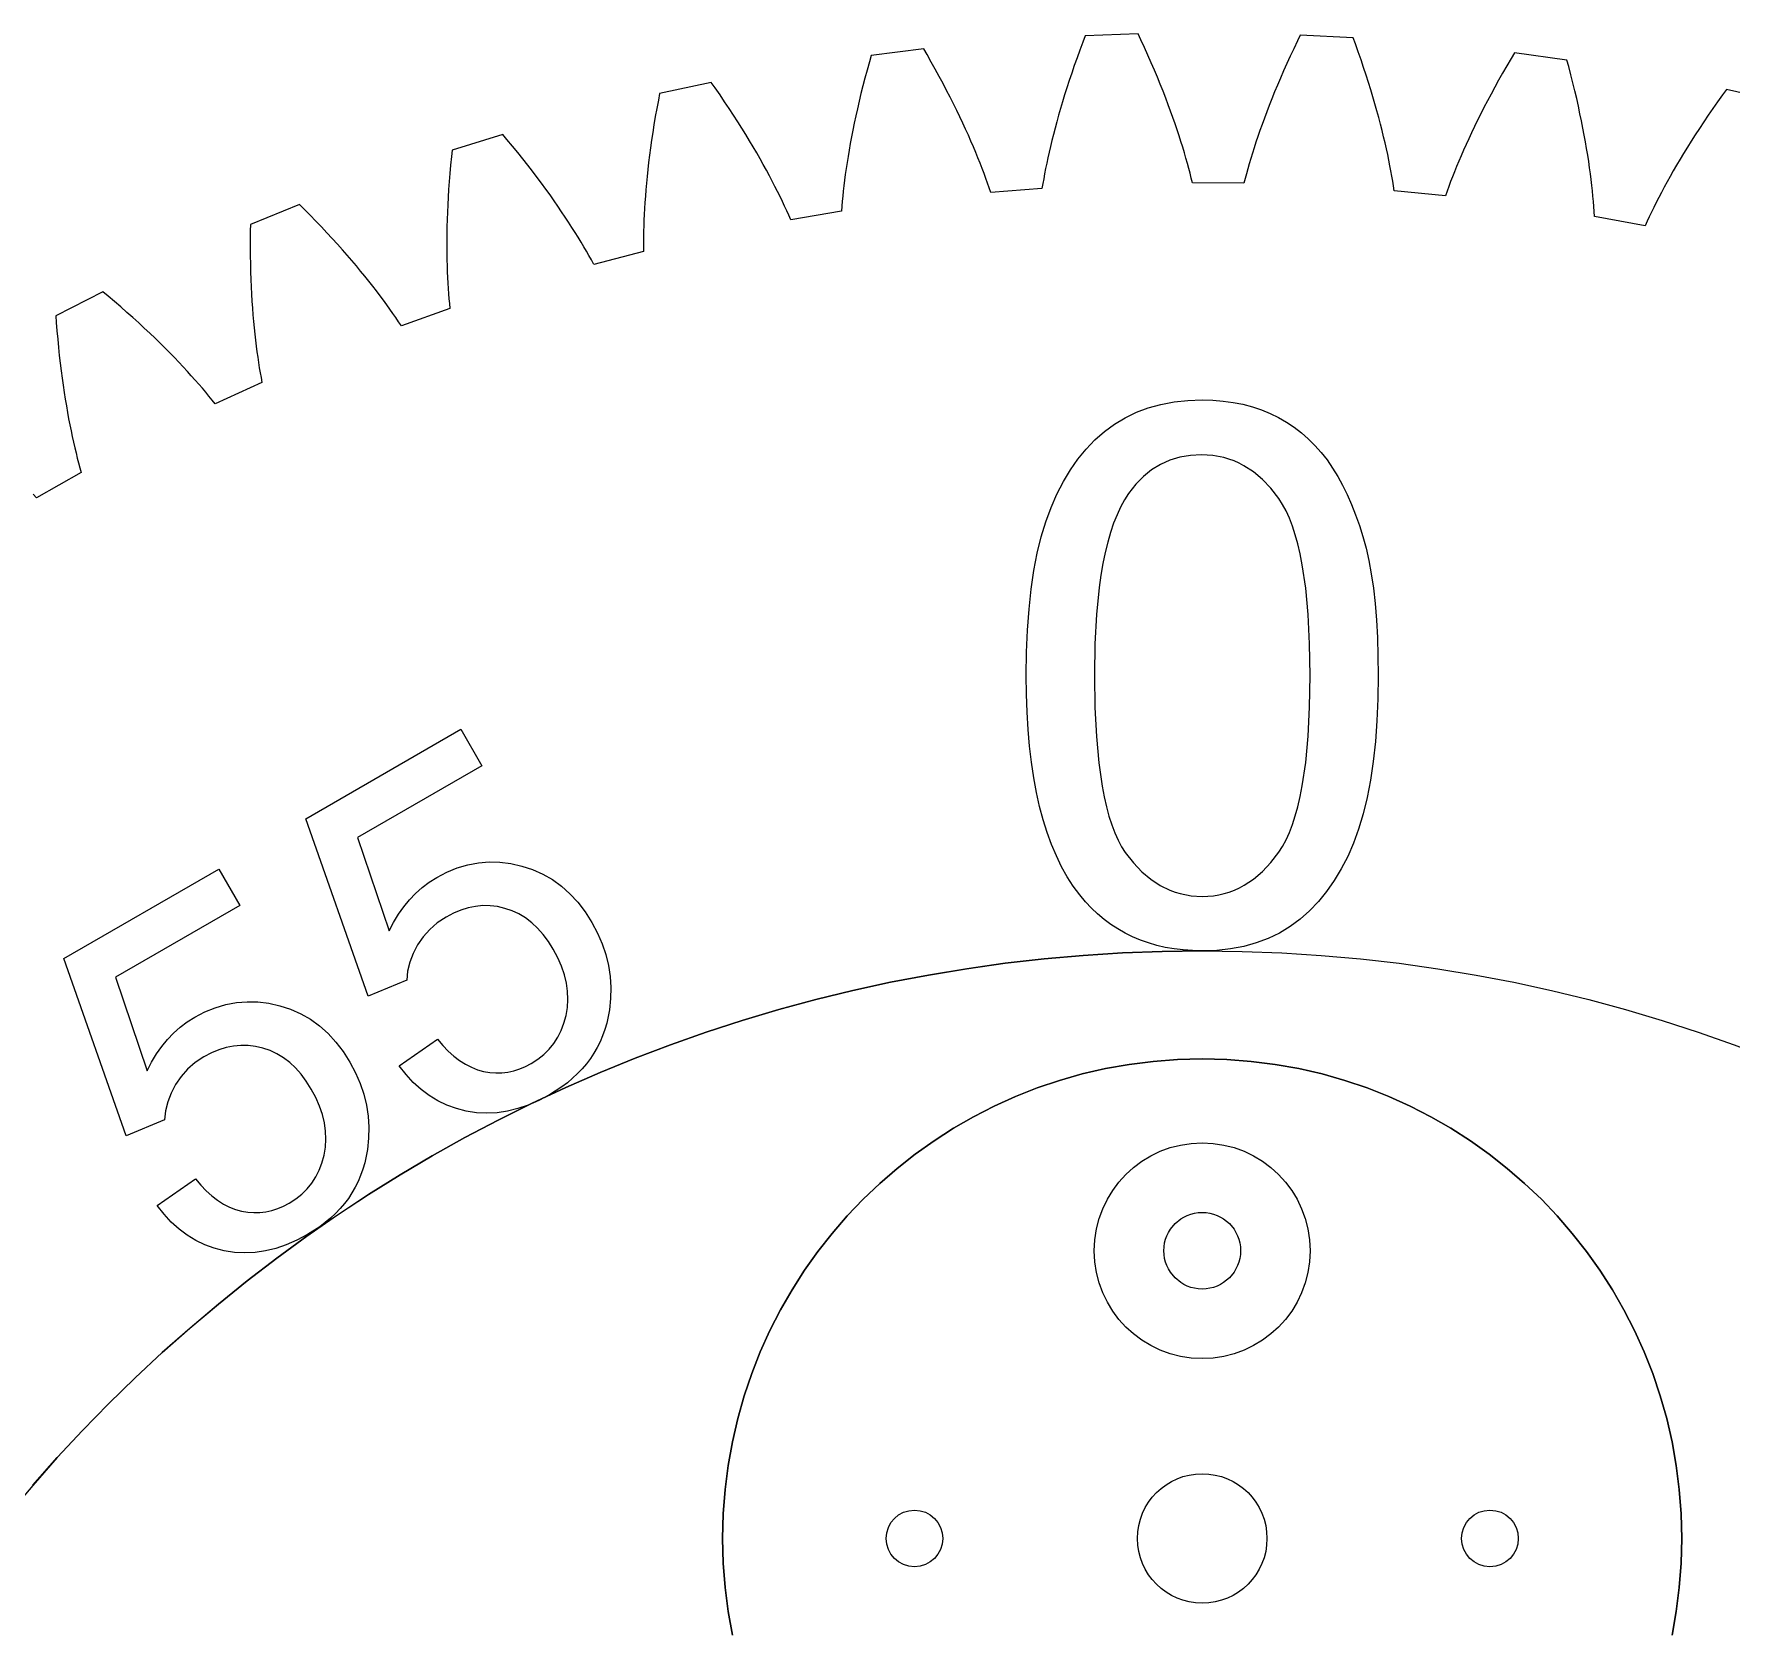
# Model space of a CAD drawing. Extents: x 0 to 10.3, y 0 to 10.3.
# Drawn here: x 2.701 to 6.24, y 6.94 to 10.274 of the extents above; entities that cross this region are included whole.
import ezdxf

# ---------------------------------------------------------------- set-up
doc = ezdxf.new("R2010")
doc.units = 0
doc.layers.add('1', color=1, linetype='CONTINUOUS')
doc.layers.add('Default Layer', color=1, linetype='CONTINUOUS')

msp = doc.modelspace()

# ---------------------------------------------------------------- linework, layer by layer
at = {"layer": '1'}
msp.add_lwpolyline([(6.3378, 10.1338), (6.2302, 10.1585), (6.2221, 10.1473), (6.2118, 10.1329), (6.2018, 10.1187), (6.1922, 10.1047), (6.1829, 10.0909), (6.1739, 10.0773), (6.1652, 10.064), (6.1568, 10.0508), (6.1488, 10.0379), (6.141, 10.0253), (6.1335, 10.0129), (6.1263, 10.0007), (6.1194, 9.9888), (6.1128, 9.9771), (6.1065, 9.9657), (6.1004, 9.9545), (6.0946, 9.9436), (6.0891, 9.933), (6.0838, 9.9227), (6.0787, 9.9126), (6.0739, 9.9028), (6.0694, 9.8932), (6.0651, 9.884), (6.0607, 9.8744), (5.9553, 9.8937), (5.9547, 9.9043), (5.9539, 9.9144), (5.953, 9.9249), (5.952, 9.9358), (5.9509, 9.947), (5.9496, 9.9586), (5.9482, 9.9705), (5.9467, 9.9827), (5.945, 9.9953), (5.9431, 10.0082), (5.941, 10.0215), (5.9388, 10.0351), (5.9364, 10.049), (5.9339, 10.0633), (5.9311, 10.0779), (5.9281, 10.0928), (5.9249, 10.108), (5.9216, 10.1236), (5.918, 10.1395), (5.9142, 10.1557), (5.9101, 10.1722), (5.9058, 10.189), (5.9013, 10.2061), (5.8977, 10.2195), (5.7884, 10.2346), (5.7813, 10.2228), (5.7723, 10.2075), (5.7636, 10.1925), (5.7552, 10.1777), (5.7471, 10.1632), (5.7394, 10.1489), (5.7319, 10.1348), (5.7247, 10.121), (5.7178, 10.1075), (5.7111, 10.0942), (5.7048, 10.0812), (5.6987, 10.0684), (5.6928, 10.0559), (5.6873, 10.0437), (5.682, 10.0318), (5.6769, 10.0202), (5.672, 10.0088), (5.6675, 9.9977), (5.6631, 9.9869), (5.6589, 9.9765), (5.655, 9.9663), (5.6513, 9.9564), (5.6478, 9.9468), (5.6443, 9.9368), (5.5377, 9.9469), (5.5361, 9.9574), (5.5344, 9.9674), (5.5326, 9.9778), (5.5307, 9.9886), (5.5286, 9.9996), (5.5263, 10.0111), (5.5239, 10.0228), (5.5213, 10.0349), (5.5185, 10.0472), (5.5155, 10.06), (5.5123, 10.073), (5.5089, 10.0863), (5.5053, 10.1), (5.5015, 10.114), (5.4974, 10.1283), (5.4932, 10.1429), (5.4887, 10.1578), (5.484, 10.173), (5.479, 10.1885), (5.4738, 10.2043), (5.4683, 10.2204), (5.4626, 10.2368), (5.4566, 10.2534), (5.4519, 10.2664), (5.3417, 10.272), (5.3356, 10.2596), (5.328, 10.2436), (5.3206, 10.2279), (5.3136, 10.2124), (5.3068, 10.1972), (5.3003, 10.1823), (5.294, 10.1676), (5.2881, 10.1533), (5.2824, 10.1392), (5.2769, 10.1253), (5.2717, 10.1118), (5.2668, 10.0986), (5.262, 10.0856), (5.2575, 10.073), (5.2533, 10.0607), (5.2492, 10.0486), (5.2454, 10.0369), (5.2418, 10.0254), (5.2384, 10.0143), (5.2352, 10.0035), (5.2322, 9.993), (5.2293, 9.9829), (5.2267, 9.973), (5.224, 9.9628), (5.117, 9.9635), (5.1144, 9.9738), (5.1119, 9.9837), (5.1092, 9.9939), (5.1064, 10.0044), (5.1033, 10.0153), (5.1001, 10.0264), (5.0966, 10.0379), (5.0929, 10.0497), (5.0891, 10.0618), (5.085, 10.0742), (5.0807, 10.0869), (5.0761, 10.0999), (5.0713, 10.1132), (5.0663, 10.1268), (5.0611, 10.1407), (5.0556, 10.1549), (5.0498, 10.1693), (5.0438, 10.184), (5.0375, 10.1991), (5.0309, 10.2144), (5.0241, 10.2299), (5.0169, 10.2457), (5.0095, 10.2618), (5.0036, 10.2743), (4.8934, 10.2703), (4.8884, 10.2574), (4.8822, 10.2408), (4.8762, 10.2245), (4.8705, 10.2085), (4.8651, 10.1927), (4.8599, 10.1773), (4.855, 10.1622), (4.8503, 10.1473), (4.8459, 10.1328), (4.8416, 10.1185), (4.8376, 10.1046), (4.8338, 10.091), (4.8303, 10.0777), (4.8269, 10.0647), (4.8237, 10.052), (4.8208, 10.0397), (4.818, 10.0277), (4.8154, 10.016), (4.8129, 10.0046), (4.8107, 9.9935), (4.8086, 9.9828), (4.8067, 9.9725), (4.8049, 9.9624), (4.8031, 9.952), (4.6964, 9.9434), (4.693, 9.9534), (4.6896, 9.963), (4.6861, 9.973), (4.6823, 9.9832), (4.6783, 9.9937), (4.6741, 10.0046), (4.6696, 10.0157), (4.665, 10.0271), (4.66, 10.0389), (4.6549, 10.0509), (4.6495, 10.0631), (4.6438, 10.0757), (4.6379, 10.0885), (4.6317, 10.1016), (4.6253, 10.115), (4.6185, 10.1287), (4.6115, 10.1426), (4.6043, 10.1567), (4.5967, 10.1711), (4.5888, 10.1858), (4.5806, 10.2007), (4.5721, 10.2158), (4.5634, 10.2312), (4.5564, 10.2431), (4.4469, 10.2295), (4.4431, 10.2162), (4.4383, 10.1991), (4.4338, 10.1824), (4.4296, 10.1659), (4.4255, 10.1498), (4.4217, 10.134), (4.4181, 10.1184), (4.4147, 10.1033), (4.4116, 10.0884), (4.4086, 10.0738), (4.4058, 10.0596), (4.4032, 10.0457), (4.4008, 10.0321), (4.3986, 10.0189), (4.3966, 10.006), (4.3947, 9.9935), (4.3929, 9.9812), (4.3914, 9.9694), (4.3899, 9.9578), (4.3887, 9.9466), (4.3875, 9.9358), (4.3865, 9.9253), (4.3856, 9.9151), (4.3848, 9.9045), (4.2792, 9.8867), (4.2749, 9.8964), (4.2707, 9.9057), (4.2663, 9.9153), (4.2617, 9.9251), (4.2568, 9.9353), (4.2516, 9.9457), (4.2462, 9.9564), (4.2406, 9.9674), (4.2346, 9.9786), (4.2285, 9.9901), (4.222, 10.0019), (4.2153, 10.0139), (4.2083, 10.0262), (4.201, 10.0387), (4.1934, 10.0515), (4.1855, 10.0645), (4.1773, 10.0777), (4.1688, 10.0912), (4.16, 10.1049), (4.1509, 10.1188), (4.1414, 10.1329), (4.1317, 10.1472), (4.1216, 10.1618), (4.1136, 10.1731), (4.0057, 10.1499), (4.0031, 10.1364), (3.9998, 10.119), (3.9968, 10.1019), (3.994, 10.0851), (3.9914, 10.0687), (3.9889, 10.0526), (3.9867, 10.0368), (3.9847, 10.0214), (3.9828, 10.0063), (3.9811, 9.9915), (3.9796, 9.9771), (3.9782, 9.9631), (3.977, 9.9493), (3.976, 9.936), (3.975, 9.9229), (3.9742, 9.9103), (3.9736, 9.8979), (3.9731, 9.886), (3.9726, 9.8743), (3.9723, 9.8631), (3.9721, 9.8522), (3.972, 9.8416), (3.972, 9.8314), (3.9721, 9.8208), (3.8685, 9.7938), (3.8634, 9.8031), (3.8584, 9.812), (3.8532, 9.8212), (3.8477, 9.8306), (3.8419, 9.8403), (3.8359, 9.8502), (3.8296, 9.8604), (3.823, 9.8709), (3.8161, 9.8815), (3.809, 9.8925), (3.8015, 9.9036), (3.7938, 9.915), (3.7857, 9.9266), (3.7773, 9.9385), (3.7687, 9.9505), (3.7597, 9.9628), (3.7504, 9.9752), (3.7407, 9.9879), (3.7307, 10.0008), (3.7204, 10.0138), (3.7098, 10.0271), (3.6988, 10.0405), (3.6875, 10.0542), (3.6786, 10.0647), (3.5731, 10.0323), (3.5717, 10.0185), (3.57, 10.0009), (3.5684, 9.9836), (3.5671, 9.9667), (3.5659, 9.9501), (3.5649, 9.9338), (3.5641, 9.9179), (3.5634, 9.9024), (3.5628, 9.8872), (3.5624, 9.8723), (3.5622, 9.8578), (3.562, 9.8437), (3.562, 9.8299), (3.5621, 9.8165), (3.5623, 9.8034), (3.5627, 9.7907), (3.5631, 9.7784), (3.5636, 9.7664), (3.5642, 9.7548), (3.5649, 9.7436), (3.5656, 9.7327), (3.5665, 9.7222), (3.5673, 9.712), (3.5684, 9.7015), (3.4675, 9.6655), (3.4616, 9.6743), (3.4558, 9.6828), (3.4498, 9.6914), (3.4435, 9.7004), (3.4369, 9.7095), (3.4301, 9.7189), (3.4229, 9.7285), (3.4154, 9.7383), (3.4076, 9.7484), (3.3996, 9.7586), (3.3912, 9.7691), (3.3824, 9.7797), (3.3734, 9.7906), (3.364, 9.8017), (3.3544, 9.8129), (3.3443, 9.8243), (3.334, 9.836), (3.3233, 9.8477), (3.3122, 9.8597), (3.3008, 9.8718), (3.2891, 9.8841), (3.2769, 9.8965), (3.2645, 9.9091), (3.2547, 9.9188), (3.1524, 9.8773), (3.1522, 9.8635), (3.152, 9.8458), (3.152, 9.8284), (3.1521, 9.8114), (3.1524, 9.7948), (3.1528, 9.7785), (3.1534, 9.7626), (3.154, 9.7471), (3.1548, 9.7319), (3.1557, 9.7171), (3.1567, 9.7026), (3.1578, 9.6885), (3.159, 9.6748), (3.1603, 9.6614), (3.1616, 9.6484), (3.1631, 9.6358), (3.1646, 9.6236), (3.1661, 9.6117), (3.1677, 9.6002), (3.1694, 9.589), (3.1711, 9.5782), (3.1728, 9.5678), (3.1746, 9.5578), (3.1765, 9.5474), (3.0791, 9.5028), (3.0725, 9.511), (3.0661, 9.5189), (3.0593, 9.527), (3.0523, 9.5354), (3.0449, 9.5439), (3.0372, 9.5527), (3.0293, 9.5616), (3.021, 9.5707), (3.0123, 9.5801), (3.0034, 9.5896), (2.9941, 9.5993), (2.9845, 9.6091), (2.9745, 9.6192), (2.9643, 9.6294), (2.9536, 9.6397), (2.9426, 9.6503), (2.9313, 9.6609), (2.9196, 9.6717), (2.9076, 9.6827), (2.8951, 9.6938), (2.8824, 9.705), (2.8692, 9.7163), (2.8557, 9.7277), (2.8451, 9.7366), (2.7469, 9.6863), (2.7478, 9.6725), (2.7492, 9.6549), (2.7507, 9.6376), (2.7523, 9.6206), (2.754, 9.6041), (2.7559, 9.5879), (2.7578, 9.5721), (2.7598, 9.5567), (2.7619, 9.5416), (2.7641, 9.5269), (2.7664, 9.5126), (2.7687, 9.4987), (2.7711, 9.4851), (2.7735, 9.4719), (2.776, 9.4591), (2.7785, 9.4466), (2.7811, 9.4346), (2.7836, 9.4229), (2.7862, 9.4115), (2.7889, 9.4006), (2.7915, 9.39), (2.7941, 9.3798), (2.7968, 9.3699), (2.7996, 9.3597), (2.7065, 9.3068), (2.6992, 9.3144)], dxfattribs=at)
at = {"layer": 'Default Layer'}
for points in [[(4.7704, 8.9364), (4.771, 8.9851), (4.7729, 9.0313), (4.7761, 9.075), (4.7806, 9.1164), (4.7863, 9.1552), (4.7933, 9.1917), (4.8015, 9.2256), (4.8111, 9.2572), (4.822, 9.2868), (4.8342, 9.3147), (4.8476, 9.3408), (4.8623, 9.3652), (4.8781, 9.3878), (4.8952, 9.4087), (4.9135, 9.4278), (4.9331, 9.4452), (4.9541, 9.4607), (4.9763, 9.4741), (4.9999, 9.4854), (5.0248, 9.4947), (5.0509, 9.5019), (5.0784, 9.5071), (5.1072, 9.5102), (5.1372, 9.5112), (5.1595, 9.5106), (5.1811, 9.5089), (5.202, 9.506), (5.2222, 9.502), (5.2417, 9.4968), (5.2605, 9.4905), (5.2786, 9.483), (5.2961, 9.4744), (5.3128, 9.4648), (5.3287, 9.4543), (5.3439, 9.4427), (5.3584, 9.43), (5.3721, 9.4164), (5.3851, 9.4017), (5.3974, 9.386), (5.4089, 9.3692), (5.4197, 9.3517), (5.4299, 9.3332), (5.4395, 9.3137), (5.4486, 9.2932), (5.457, 9.2719), (5.4648, 9.2495), (5.4721, 9.2262), (5.4787, 9.2019), (5.4846, 9.1763), (5.4898, 9.1485), (5.4941, 9.1185), (5.4977, 9.0864), (5.5005, 9.0522), (5.5024, 9.0157), (5.5036, 8.9772), (5.504, 8.9364), (5.5034, 8.8881), (5.5015, 8.8422), (5.4983, 8.7986), (5.4938, 8.7574), (5.4881, 8.7186), (5.4811, 8.6822), (5.4729, 8.6481), (5.4633, 8.6164), (5.4525, 8.5869), (5.4405, 8.5592), (5.4271, 8.5331), (5.4125, 8.5088), (5.3966, 8.4861), (5.3795, 8.4652), (5.361, 8.4459), (5.3413, 8.4284), (5.3205, 8.4129), (5.2984, 8.3995), (5.2749, 8.3882), (5.25, 8.3789), (5.2238, 8.3717), (5.1963, 8.3665), (5.1674, 8.3634), (5.1372, 8.3624), (5.1171, 8.3629), (5.0976, 8.3642), (5.0786, 8.3665), (5.0602, 8.3697), (5.0423, 8.3738), (5.025, 8.3788), (5.0082, 8.3847), (4.992, 8.3916), (4.9763, 8.3993), (4.9611, 8.408), (4.9465, 8.4175), (4.9324, 8.428), (4.9189, 8.4394), (4.906, 8.4517), (4.8935, 8.4649), (4.8817, 8.479), (4.8682, 8.4973), (4.8556, 8.5169), (4.8438, 8.5379), (4.833, 8.5603), (4.823, 8.5841), (4.8139, 8.6092), (4.8056, 8.6357), (4.7982, 8.6636), (4.7917, 8.6929), (4.786, 8.7235), (4.7813, 8.7556), (4.7773, 8.789), (4.7743, 8.8238), (4.7721, 8.8599), (4.7708, 8.8975), (4.7704, 8.9364)], [(4.9124, 8.9364), (4.9134, 8.87), (4.9164, 8.8095), (4.9214, 8.7546), (4.9285, 8.7056), (4.9327, 8.6833), (4.9375, 8.6624), (4.9428, 8.6429), (4.9486, 8.6249), (4.9549, 8.6083), (4.9617, 8.5932), (4.969, 8.5795), (4.9768, 8.5673), (4.9936, 8.5459), (5.0113, 8.5273), (5.0299, 8.5116), (5.0495, 8.4988), (5.07, 8.4888), (5.0806, 8.4849), (5.0915, 8.4817), (5.1139, 8.4774), (5.1372, 8.476), (5.1605, 8.4774), (5.1718, 8.4792), (5.1829, 8.4817), (5.1937, 8.485), (5.2043, 8.4889), (5.2146, 8.4936), (5.2247, 8.499), (5.2442, 8.5119), (5.2627, 8.5278), (5.2802, 8.5465), (5.2968, 8.5681), (5.3047, 8.5803), (5.3121, 8.594), (5.319, 8.6091), (5.3254, 8.6256), (5.3312, 8.6436), (5.3366, 8.663), (5.3414, 8.6839), (5.3457, 8.7062), (5.3529, 8.7551), (5.358, 8.8098), (5.361, 8.8702), (5.362, 8.9364), (5.361, 9.0029), (5.358, 9.0637), (5.3529, 9.1185), (5.3457, 9.1676), (5.3414, 9.1899), (5.3366, 9.2108), (5.3312, 9.2302), (5.3254, 9.2482), (5.319, 9.2647), (5.3121, 9.2798), (5.3047, 9.2934), (5.2968, 9.3055), (5.2802, 9.3269), (5.2626, 9.3455), (5.2439, 9.3612), (5.2243, 9.374), (5.2141, 9.3794), (5.2037, 9.384), (5.1929, 9.3879), (5.182, 9.3911), (5.1593, 9.3954), (5.1357, 9.3968), (5.1125, 9.3956), (5.0905, 9.3918), (5.0697, 9.3855), (5.0501, 9.3767), (5.0317, 9.3654), (5.0145, 9.3515), (4.9985, 9.3352), (4.9837, 9.3163), (4.9751, 9.3027), (4.967, 9.2878), (4.9595, 9.2716), (4.9525, 9.254), (4.9461, 9.235), (4.9402, 9.2147), (4.9349, 9.193), (4.9302, 9.1699), (4.926, 9.1455), (4.9224, 9.1197), (4.9168, 9.064), (4.9135, 9.0029), (4.9124, 8.9364)], [(3.4627, 8.1229), (3.5424, 8.1783), (3.5536, 8.1651), (3.5651, 8.1532), (3.5768, 8.1427), (3.5887, 8.1336), (3.6009, 8.1259), (3.6132, 8.1195), (3.6258, 8.1146), (3.6386, 8.111), (3.6515, 8.1089), (3.6642, 8.1079), (3.6768, 8.1082), (3.6894, 8.1097), (3.7017, 8.1124), (3.714, 8.1163), (3.7262, 8.1214), (3.7382, 8.1277), (3.7519, 8.1366), (3.7643, 8.1464), (3.7754, 8.1573), (3.7851, 8.1693), (3.7935, 8.1823), (3.8005, 8.1963), (3.8062, 8.2113), (3.8106, 8.2274), (3.8134, 8.2441), (3.8145, 8.261), (3.8138, 8.278), (3.8113, 8.2952), (3.8071, 8.3126), (3.8012, 8.3301), (3.7934, 8.3478), (3.784, 8.3656), (3.7738, 8.3819), (3.7629, 8.3966), (3.7513, 8.4096), (3.7391, 8.4211), (3.7262, 8.431), (3.7125, 8.4393), (3.6982, 8.4459), (3.6833, 8.451), (3.668, 8.4546), (3.6527, 8.4564), (3.6374, 8.4566), (3.6221, 8.4552), (3.6067, 8.452), (3.5913, 8.4472), (3.5758, 8.4408), (3.5604, 8.4327), (3.5422, 8.4207), (3.5263, 8.4071), (3.5125, 8.3918), (3.501, 8.3748), (3.4917, 8.357), (3.4848, 8.3389), (3.4804, 8.3203), (3.4784, 8.3015), (3.3979, 8.268), (3.2682, 8.6379), (3.5912, 8.8244), (3.6352, 8.7482), (3.376, 8.5985), (3.4418, 8.4038), (3.451, 8.4218), (3.4611, 8.4387), (3.4721, 8.4544), (3.484, 8.4689), (3.4969, 8.4823), (3.5107, 8.4945), (3.5253, 8.5055), (3.541, 8.5154), (3.5623, 8.5265), (3.5839, 8.5353), (3.6058, 8.5418), (3.6279, 8.5459), (3.6502, 8.5478), (3.6727, 8.5473), (3.6955, 8.5445), (3.7185, 8.5393), (3.741, 8.532), (3.7623, 8.5225), (3.7824, 8.511), (3.8013, 8.4973), (3.8189, 8.4815), (3.8353, 8.4637), (3.8505, 8.4437), (3.8645, 8.4216), (3.8762, 8.3994), (3.8859, 8.3771), (3.8935, 8.3546), (3.8991, 8.332), (3.9026, 8.3091), (3.9042, 8.2861), (3.9036, 8.2629), (3.9011, 8.2395), (3.8986, 8.2253), (3.8954, 8.2116), (3.8915, 8.1982), (3.8869, 8.1853), (3.8816, 8.1728), (3.8756, 8.1607), (3.8688, 8.149), (3.8614, 8.1377), (3.8532, 8.1268), (3.8443, 8.1163), (3.8347, 8.1063), (3.8244, 8.0966), (3.8134, 8.0874), (3.8016, 8.0786), (3.776, 8.0621), (3.7539, 8.0504), (3.732, 8.0408), (3.7101, 8.0334), (3.6884, 8.0281), (3.6667, 8.0249), (3.6452, 8.0238), (3.6238, 8.0249), (3.6025, 8.0281), (3.5819, 8.0334), (3.5621, 8.0406), (3.5433, 8.0496), (3.5253, 8.0605), (3.5083, 8.0733), (3.4922, 8.0879), (3.477, 8.1045), (3.4627, 8.1229)], [(2.9581, 7.8315), (3.0377, 7.887), (3.049, 7.8737), (3.0605, 7.8618), (3.0722, 7.8513), (3.0841, 7.8422), (3.0962, 7.8345), (3.1086, 7.8282), (3.1211, 7.8232), (3.1339, 7.8196), (3.1468, 7.8175), (3.1596, 7.8166), (3.1722, 7.8169), (3.1847, 7.8184), (3.1971, 7.8211), (3.2094, 7.825), (3.2215, 7.8301), (3.2335, 7.8364), (3.2473, 7.8452), (3.2597, 7.8551), (3.2707, 7.866), (3.2804, 7.8779), (3.2888, 7.8909), (3.2959, 7.9049), (3.3016, 7.92), (3.306, 7.9361), (3.3088, 7.9528), (3.3098, 7.9696), (3.3091, 7.9866), (3.3067, 8.0038), (3.3025, 8.0212), (3.2965, 8.0387), (3.2888, 8.0564), (3.2793, 8.0743), (3.2691, 8.0905), (3.2583, 8.1052), (3.2467, 8.1183), (3.2344, 8.1297), (3.2215, 8.1396), (3.2079, 8.1479), (3.1936, 8.1546), (3.1786, 8.1597), (3.1634, 8.1632), (3.1481, 8.1651), (3.1328, 8.1653), (3.1175, 8.1638), (3.1021, 8.1607), (3.0867, 8.1559), (3.0712, 8.1494), (3.0557, 8.1413), (3.0376, 8.1293), (3.0216, 8.1157), (3.0079, 8.1004), (2.9964, 8.0834), (2.9871, 8.0656), (2.9802, 8.0475), (2.9758, 8.029), (2.9737, 8.0101), (2.8932, 7.9766), (2.7635, 8.3466), (3.0865, 8.533), (3.1305, 8.4568), (2.8713, 8.3072), (2.9371, 8.1124), (2.9463, 8.1305), (2.9564, 8.1473), (2.9675, 8.163), (2.9794, 8.1776), (2.9922, 8.191), (3.006, 8.2031), (3.0207, 8.2142), (3.0363, 8.224), (3.0577, 8.2352), (3.0793, 8.2439), (3.1012, 8.2504), (3.1232, 8.2546), (3.1456, 8.2564), (3.1681, 8.2559), (3.1909, 8.2531), (3.2139, 8.248), (3.2364, 8.2406), (3.2577, 8.2312), (3.2778, 8.2196), (3.2966, 8.206), (3.3143, 8.1902), (3.3307, 8.1723), (3.3459, 8.1523), (3.3598, 8.1302), (3.3716, 8.1081), (3.3812, 8.0858), (3.3889, 8.0633), (3.3945, 8.0406), (3.398, 8.0178), (3.3995, 7.9947), (3.399, 7.9715), (3.3964, 7.9481), (3.394, 7.934), (3.3908, 7.9202), (3.3869, 7.9069), (3.3823, 7.894), (3.377, 7.8814), (3.3709, 7.8693), (3.3642, 7.8576), (3.3567, 7.8463), (3.3485, 7.8355), (3.3397, 7.825), (3.3301, 7.8149), (3.3198, 7.8053), (3.3087, 7.796), (3.297, 7.7872), (3.2714, 7.7708), (3.2493, 7.7591), (3.2273, 7.7495), (3.2055, 7.742), (3.1837, 7.7367), (3.1621, 7.7335), (3.1406, 7.7325), (3.1192, 7.7336), (3.0979, 7.7368), (3.0772, 7.7421), (3.0575, 7.7492), (3.0386, 7.7582), (3.0207, 7.7692), (3.0037, 7.7819), (2.9876, 7.7966), (2.9724, 7.8131), (2.9581, 7.8315)], [(4.9122, 7.7371), (4.9134, 7.7601), (4.9168, 7.7824), (4.9223, 7.804), (4.9299, 7.8247), (4.9394, 7.8443), (4.9506, 7.8629), (4.9636, 7.8802), (4.9781, 7.8962), (4.9941, 7.9107), (5.0114, 7.9237), (5.03, 7.9349), (5.0496, 7.9444), (5.0703, 7.952), (5.0919, 7.9575), (5.1142, 7.9609), (5.1372, 7.9621), (5.1602, 7.9609), (5.1825, 7.9575), (5.2041, 7.952), (5.2248, 7.9444), (5.2444, 7.9349), (5.263, 7.9237), (5.2803, 7.9107), (5.2963, 7.8962), (5.3108, 7.8802), (5.3238, 7.8629), (5.335, 7.8443), (5.3445, 7.8247), (5.3521, 7.804), (5.3576, 7.7824), (5.361, 7.7601), (5.3622, 7.7371), (5.361, 7.7141), (5.3576, 7.6918), (5.3521, 7.6702), (5.3445, 7.6495), (5.335, 7.6299), (5.3238, 7.6113), (5.3108, 7.594), (5.2963, 7.578), (5.2803, 7.5635), (5.263, 7.5505), (5.2444, 7.5393), (5.2248, 7.5298), (5.2041, 7.5222), (5.1825, 7.5167), (5.1602, 7.5133), (5.1372, 7.5121), (5.1142, 7.5133), (5.0919, 7.5167), (5.0703, 7.5222), (5.0496, 7.5298), (5.03, 7.5393), (5.0114, 7.5505), (4.9941, 7.5635), (4.9781, 7.578), (4.9636, 7.594), (4.9506, 7.6113), (4.9394, 7.6299), (4.9299, 7.6495), (4.9223, 7.6702), (4.9168, 7.6918), (4.9134, 7.7141), (4.9122, 7.7371)], [(5.0572, 7.7371), (5.0576, 7.7453), (5.0588, 7.7532), (5.0608, 7.7609), (5.0635, 7.7682), (5.0669, 7.7752), (5.0709, 7.7818), (5.0806, 7.7937), (5.0925, 7.8034), (5.0991, 7.8074), (5.1061, 7.8108), (5.1134, 7.8135), (5.1211, 7.8155), (5.129, 7.8167), (5.1372, 7.8171), (5.1454, 7.8167), (5.1533, 7.8155), (5.161, 7.8135), (5.1683, 7.8108), (5.1753, 7.8074), (5.1819, 7.8034), (5.1938, 7.7937), (5.2035, 7.7818), (5.2075, 7.7752), (5.2109, 7.7682), (5.2136, 7.7609), (5.2156, 7.7532), (5.2168, 7.7453), (5.2172, 7.7371), (5.2168, 7.7289), (5.2156, 7.721), (5.2136, 7.7133), (5.2109, 7.706), (5.2075, 7.699), (5.2035, 7.6924), (5.1938, 7.6805), (5.1819, 7.6708), (5.1753, 7.6668), (5.1683, 7.6634), (5.161, 7.6607), (5.1533, 7.6587), (5.1454, 7.6575), (5.1372, 7.6571), (5.129, 7.6575), (5.1211, 7.6587), (5.1134, 7.6607), (5.1061, 7.6634), (5.0991, 7.6668), (5.0925, 7.6708), (5.0806, 7.6805), (5.0709, 7.6924), (5.0669, 7.699), (5.0635, 7.706), (5.0608, 7.7133), (5.0588, 7.721), (5.0576, 7.7289), (5.0572, 7.7371)], [(5.0022, 7.1371), (5.0029, 7.1509), (5.0049, 7.1643), (5.0083, 7.1772), (5.0128, 7.1896), (5.0185, 7.2014), (5.0253, 7.2126), (5.033, 7.223), (5.0417, 7.2326), (5.0513, 7.2413), (5.0617, 7.249), (5.0729, 7.2558), (5.0847, 7.2615), (5.0971, 7.266), (5.11, 7.2694), (5.1234, 7.2714), (5.1372, 7.2721), (5.151, 7.2714), (5.1644, 7.2694), (5.1773, 7.266), (5.1897, 7.2615), (5.2015, 7.2558), (5.2127, 7.249), (5.2231, 7.2413), (5.2327, 7.2326), (5.2414, 7.223), (5.2491, 7.2126), (5.2559, 7.2014), (5.2616, 7.1896), (5.2661, 7.1772), (5.2695, 7.1643), (5.2715, 7.1509), (5.2722, 7.1371), (5.2715, 7.1233), (5.2695, 7.1099), (5.2661, 7.097), (5.2616, 7.0846), (5.2559, 7.0728), (5.2491, 7.0616), (5.2414, 7.0512), (5.2327, 7.0416), (5.2231, 7.0329), (5.2127, 7.0252), (5.2015, 7.0184), (5.1897, 7.0127), (5.1773, 7.0082), (5.1644, 7.0048), (5.151, 7.0028), (5.1372, 7.0021), (5.1234, 7.0028), (5.11, 7.0048), (5.0971, 7.0082), (5.0847, 7.0127), (5.0729, 7.0184), (5.0617, 7.0252), (5.0513, 7.0329), (5.0417, 7.0416), (5.033, 7.0512), (5.0253, 7.0616), (5.0185, 7.0728), (5.0128, 7.0846), (5.0083, 7.097), (5.0049, 7.1099), (5.0029, 7.1233), (5.0022, 7.1371)], [(4.4781, 7.1371), (4.4793, 7.149), (4.4827, 7.1601), (4.4882, 7.1701), (4.4954, 7.1789), (4.5042, 7.1861), (4.5142, 7.1916), (4.5253, 7.195), (4.5372, 7.1962), (4.5491, 7.195), (4.5602, 7.1916), (4.5702, 7.1861), (4.579, 7.1789), (4.5862, 7.1701), (4.5917, 7.1601), (4.5951, 7.149), (4.5963, 7.1371), (4.5951, 7.1252), (4.5917, 7.1141), (4.5862, 7.1041), (4.579, 7.0953), (4.5702, 7.0881), (4.5602, 7.0826), (4.5491, 7.0792), (4.5372, 7.078), (4.5253, 7.0792), (4.5142, 7.0826), (4.5042, 7.0881), (4.4954, 7.0953), (4.4882, 7.1041), (4.4827, 7.1141), (4.4793, 7.1252), (4.4781, 7.1371)], [(5.6781, 7.1371), (5.6793, 7.149), (5.6827, 7.1601), (5.6882, 7.1701), (5.6954, 7.1789), (5.7042, 7.1861), (5.7142, 7.1916), (5.7253, 7.195), (5.7372, 7.1962), (5.7491, 7.195), (5.7602, 7.1916), (5.7702, 7.1861), (5.779, 7.1789), (5.7862, 7.1701), (5.7917, 7.1601), (5.7951, 7.149), (5.7963, 7.1371), (5.7951, 7.1252), (5.7917, 7.1141), (5.7862, 7.1041), (5.779, 7.0953), (5.7702, 7.0881), (5.7602, 7.0826), (5.7491, 7.0792), (5.7372, 7.078), (5.7253, 7.0792), (5.7142, 7.0826), (5.7042, 7.0881), (5.6954, 7.0953), (5.6882, 7.1041), (5.6827, 7.1141), (5.6793, 7.1252), (5.6781, 7.1371)]]:
    msp.add_lwpolyline(points, close=True, dxfattribs=at)
for points in [[(5.1372, 8.3624, 0.414205), (1.912, 5.1372)], [(5.1372, 8.3624, -0.414205), (8.3624, 5.1372)]]:
    msp.add_lwpolyline(points, format="xyb", dxfattribs=at)
for points in [[(2.6985, 7.2479), (2.7498, 7.3058), (2.8026, 7.3624), (2.8566, 7.4178), (2.912, 7.4718), (2.9686, 7.5246), (3.0265, 7.5759), (3.0857, 7.6259), (3.146, 7.6745), (3.2075, 7.7217), (3.2702, 7.7674), (3.334, 7.8116), (3.3988, 7.8543), (3.4648, 7.8955), (3.5318, 7.9351), (3.5999, 7.9731), (3.6689, 8.0096), (3.7389, 8.0444), (3.8099, 8.0775), (3.8818, 8.1089), (3.9546, 8.1387), (4.0283, 8.1667), (4.1028, 8.1929), (4.1781, 8.2174), (4.2543, 8.2401), (4.3312, 8.2609), (4.4088, 8.2798), (4.4872, 8.2969), (4.5663, 8.312), (4.646, 8.3252), (4.7264, 8.3365), (4.8074, 8.3457), (4.8891, 8.353), (4.9712, 8.3582), (5.054, 8.3613), (5.1372, 8.3624), (5.2204, 8.3613), (5.3032, 8.3582), (5.3853, 8.353), (5.467, 8.3457), (5.548, 8.3365), (5.6284, 8.3252), (5.7081, 8.312), (5.7872, 8.2969), (5.8656, 8.2798), (5.9432, 8.2609), (6.0201, 8.2401), (6.0963, 8.2174), (6.1716, 8.1929), (6.2461, 8.1667)], [(6.1168, 6.9356), (6.1256, 6.9849), (6.132, 7.0349), (6.1359, 7.0857), (6.1372, 7.1372), (6.1359, 7.1886), (6.132, 7.2394), (6.1256, 7.2894), (6.1168, 7.3387), (6.1057, 7.3871), (6.0922, 7.4345), (6.0765, 7.481), (6.0586, 7.5264), (6.0385, 7.5707), (6.0165, 7.6138), (5.9924, 7.6557), (5.9664, 7.6963), (5.9385, 7.7355), (5.9088, 7.7732), (5.8774, 7.8095), (5.8443, 7.8443), (5.8095, 7.8774), (5.7732, 7.9088), (5.7355, 7.9385), (5.6963, 7.9664), (5.6557, 7.9924), (5.6138, 8.0165), (5.5707, 8.0385), (5.5264, 8.0586), (5.481, 8.0765), (5.4345, 8.0922), (5.3871, 8.1057), (5.3387, 8.1168), (5.2894, 8.1256), (5.2394, 8.132), (5.1886, 8.1359), (5.1372, 8.1372), (5.0857, 8.1359), (5.0349, 8.132), (4.9849, 8.1256), (4.9356, 8.1168), (4.8872, 8.1057), (4.8398, 8.0922), (4.7933, 8.0765), (4.7479, 8.0586), (4.7036, 8.0385), (4.6605, 8.0165), (4.6186, 7.9924), (4.578, 7.9664), (4.5388, 7.9385), (4.5011, 7.9088), (4.4648, 7.8774), (4.43, 7.8443), (4.3969, 7.8095), (4.3655, 7.7732), (4.3358, 7.7355), (4.3079, 7.6963), (4.2819, 7.6557), (4.2578, 7.6138), (4.2358, 7.5707), (4.2157, 7.5264), (4.1978, 7.481), (4.1821, 7.4345), (4.1686, 7.3871), (4.1575, 7.3387), (4.1487, 7.2894), (4.1423, 7.2394), (4.1385, 7.1886), (4.1372, 7.1372), (4.1372, 7.1372), (4.1385, 7.0857), (4.1423, 7.0349), (4.1487, 6.9849), (4.1575, 6.9356)], [(4.1575, 6.9356), (4.1487, 6.9849), (4.1423, 7.0349), (4.1385, 7.0857), (4.1372, 7.1372), (4.1385, 7.1886), (4.1423, 7.2394), (4.1487, 7.2894), (4.1575, 7.3387), (4.1686, 7.3871), (4.1821, 7.4345), (4.1978, 7.481), (4.2157, 7.5264), (4.2358, 7.5707), (4.2578, 7.6138), (4.2819, 7.6557), (4.3079, 7.6963), (4.3358, 7.7355), (4.3655, 7.7732), (4.3969, 7.8095), (4.43, 7.8443), (4.4648, 7.8774), (4.5011, 7.9088), (4.5388, 7.9385), (4.578, 7.9664), (4.6186, 7.9924), (4.6605, 8.0165), (4.7036, 8.0385), (4.7479, 8.0586), (4.7933, 8.0765), (4.8398, 8.0922), (4.8872, 8.1057), (4.9356, 8.1168), (4.9849, 8.1256), (5.0349, 8.132), (5.0857, 8.1359), (5.1372, 8.1372), (5.1886, 8.1359), (5.2394, 8.132), (5.2894, 8.1256), (5.3387, 8.1168), (5.3871, 8.1057), (5.4345, 8.0922), (5.481, 8.0765), (5.5264, 8.0586), (5.5707, 8.0385), (5.6138, 8.0165), (5.6557, 7.9924), (5.6963, 7.9664), (5.7355, 7.9385), (5.7732, 7.9088), (5.8095, 7.8774), (5.8443, 7.8443), (5.8774, 7.8095), (5.9088, 7.7732), (5.9385, 7.7355), (5.9664, 7.6963), (5.9924, 7.6557), (6.0165, 7.6138), (6.0385, 7.5707), (6.0586, 7.5264), (6.0765, 7.481), (6.0922, 7.4345), (6.1057, 7.3871), (6.1168, 7.3387), (6.1256, 7.2894), (6.132, 7.2394), (6.1359, 7.1886), (6.1372, 7.1372), (6.1372, 7.1372), (6.1359, 7.0857), (6.132, 7.0349), (6.1256, 6.9849), (6.1168, 6.9356)]]:
    msp.add_lwpolyline(points, dxfattribs=at)

doc.saveas('drawing.dxf')
